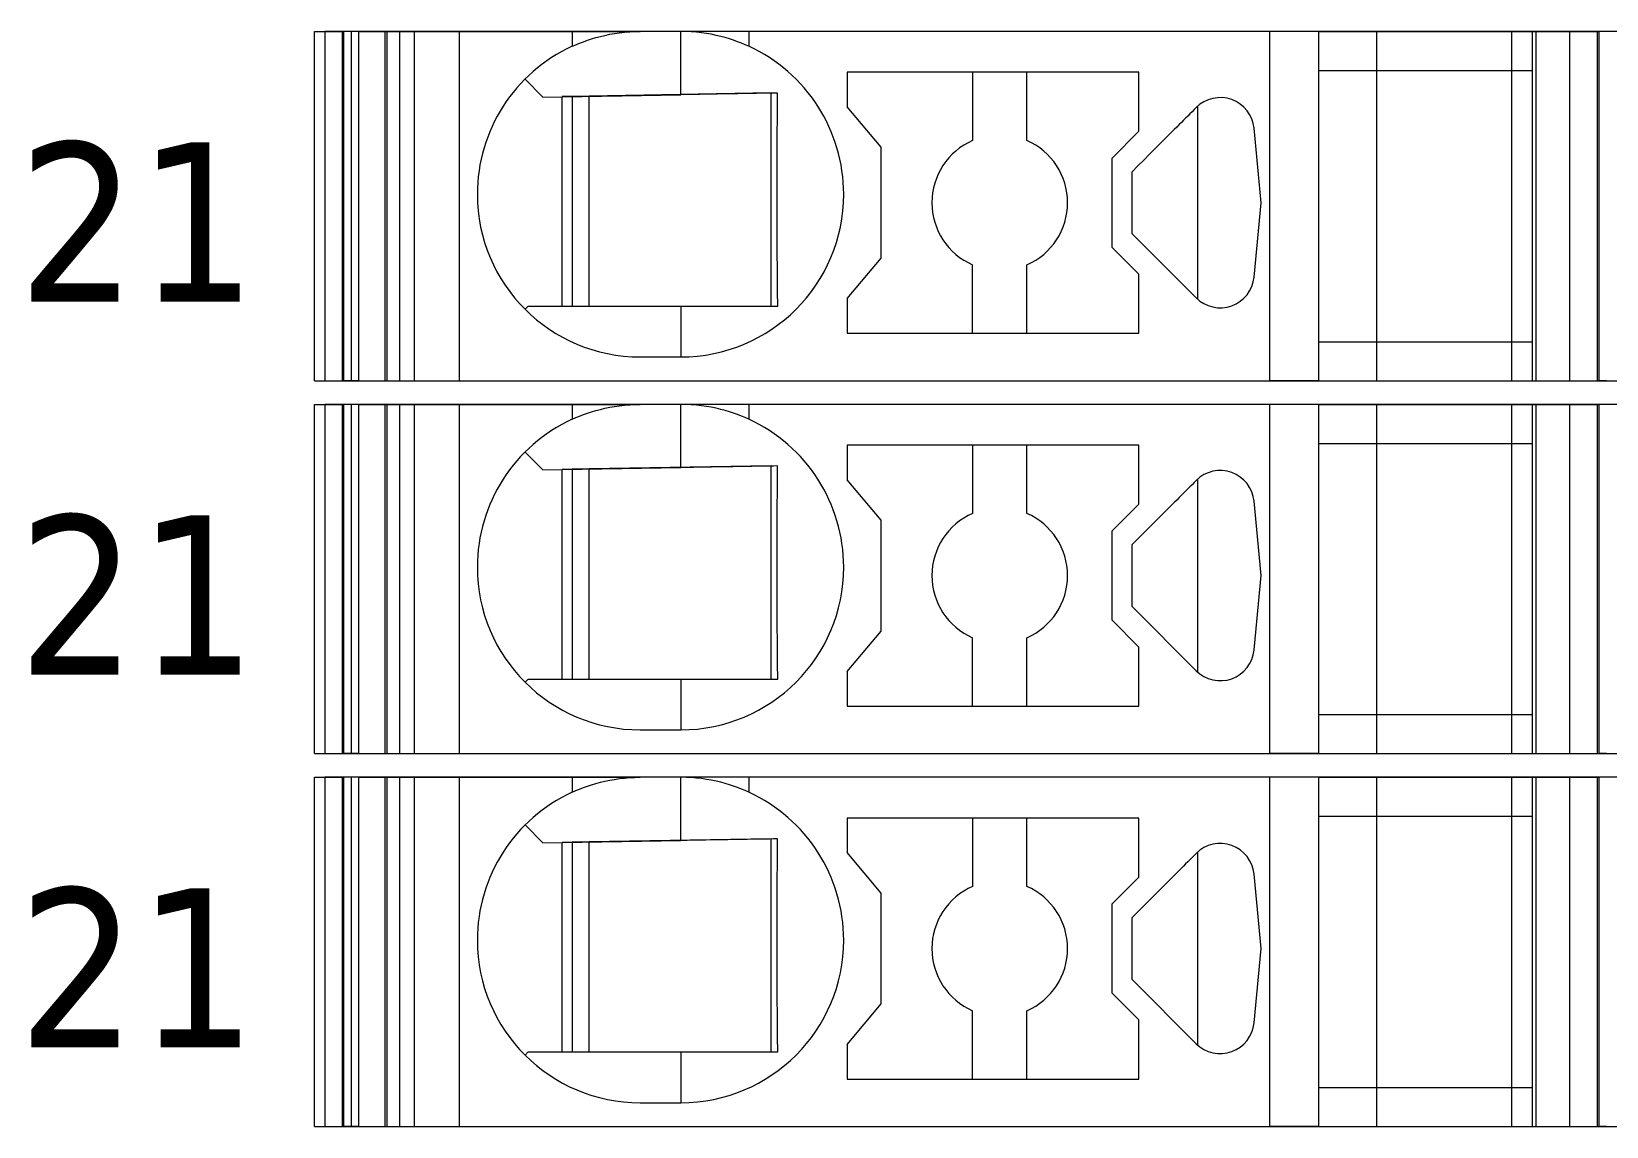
# Model space of a CAD drawing. Header units: millimetres. Extents: x 0 to 1680, y 0 to 1188.
# Drawn here: x 836.68 to 859.89, y 286.35 to 302.5 of the extents above; entities that cross this region are included whole.
import ezdxf
from ezdxf.enums import TextEntityAlignment as Align

# ---------------------------------------------------------------- set-up
doc = ezdxf.new("R2010")
doc.units = ezdxf.units.MM
for name, color, linetype, lineweight in [('EPLAN309', 5, 'Continuous', 5), ('EPLAN493', 5, 'Continuous', 5), ('MAIN-1', 7, 'Continuous', 5), ('MAIN-2', 7, 'Continuous', 5)]:
    doc.layers.add(name, color=color, linetype=linetype, lineweight=lineweight)
doc.styles.add('Tahoma', font='')
doc.styles.get('Tahoma').set_extended_font_data('Tahoma')

# ---------------------------------------------------------------- blocks, each defined once
blk = doc.blocks.new('EPLSYM_LibrarySPECIAL_Symbol12_Variant0_Placement8_18')
at = {"layer": 'EPLAN309', "lineweight": 13, "ltscale": 16}
blk.add_lwpolyline([(0, -5.15), (68.15, -5.15), (68.15, 0), (0, 0)], close=True, dxfattribs=at)
at = {"layer": 'EPLAN493', "color": 5, "style": 'Tahoma'}
blk.add_attdef('17_20450', text='', height=2.3478, dxfattribs=at).set_placement((0, -21.83478), align=Align.MIDDLE_RIGHT)
blk = doc.blocks.new('EPLSYM_LibrarySPECIAL_Symbol12_Variant0_Placement8_19')
at = {"layer": 'EPLAN309', "lineweight": 13, "ltscale": 16}
blk.add_lwpolyline([(0, -5.15), (68.15, -5.15), (68.15, 0), (0, 0)], close=True, dxfattribs=at)
at = {"layer": 'EPLAN493', "color": 5, "style": 'Tahoma'}
blk.add_attdef('17_20450', text='', height=2.3478, dxfattribs=at).set_placement((0, -21.83478), align=Align.MIDDLE_RIGHT)
blk = doc.blocks.new('EPLSYM_LibrarySPECIAL_Symbol12_Variant0_Placement8_20')
at = {"layer": 'EPLAN309', "lineweight": 13, "ltscale": 16}
blk.add_lwpolyline([(0, -5.15), (68.15, -5.15), (68.15, 0), (0, 0)], close=True, dxfattribs=at)
at = {"layer": 'EPLAN493', "color": 5, "style": 'Tahoma'}
blk.add_attdef('17_20450', text='', height=2.3478, dxfattribs=at).set_placement((0, -21.83478), align=Align.MIDDLE_RIGHT)

msp = doc.modelspace()

# ---------------------------------------------------------------- linework, layer by layer
at = {"layer": 'MAIN-1'}
for p, q in [((840.85, 302.5), (841.284, 302.5)), ((840.85, 297.35), (840.85, 302.5)), ((841.393, 302.5), (841.284, 302.5)), ((841.284, 297.35), (841.284, 302.5)), ((841.501, 302.5), (841.393, 302.5)), ((841.393, 297.35), (841.393, 302.5)), ((841.501, 302.5), (844.65, 302.5)), ((841.501, 297.35), (841.501, 302.5)), ((844.65, 302.5), (845.65, 302.5)), ((844.65, 302.5), (844.65, 302.282)), ((845.421, 302.489), (845.497, 302.495)), ((845.497, 302.495), (845.573, 302.499)), ((845.573, 302.499), (845.65, 302.5)), ((846.25, 302.5), (845.65, 302.5)), ((846.327, 302.499), (846.25, 302.5)), ((847.25, 302.5), (846.25, 302.5)), ((846.25, 301.568), (846.25, 302.5)), ((846.403, 302.495), (846.327, 302.499)), ((846.479, 302.489), (846.403, 302.495)), ((854.932, 302.5), (847.25, 302.5)), ((847.25, 302.5), (847.25, 302.282)), ((855.65, 302.5), (854.932, 302.5)), ((854.932, 297.35), (854.932, 302.5)), ((855.65, 302.5), (858.8, 302.5)), ((855.65, 302.5), (855.65, 297.35)), ((858.8, 302.5), (859.35, 302.5)), ((858.8, 302.5), (858.8, 297.35)), ((859.35, 302.5), (859.784, 302.5)), ((859.35, 302.5), (859.35, 297.35)), ((859.893, 302.5), (859.784, 302.5)), ((859.784, 297.35), (859.784, 302.5)), ((844.65, 302.282), (844.702, 302.305)), ((844.702, 302.305), (844.756, 302.327)), ((844.756, 302.327), (844.813, 302.349)), ((844.813, 302.349), (844.872, 302.37)), ((844.872, 302.37), (844.933, 302.39)), ((844.933, 302.39), (844.997, 302.409)), ((844.997, 302.409), (845.063, 302.427)), ((845.063, 302.427), (845.131, 302.443)), ((845.131, 302.443), (845.201, 302.458)), ((845.201, 302.458), (845.272, 302.47)), ((845.272, 302.47), (845.346, 302.481)), ((845.346, 302.481), (845.421, 302.489)), ((846.554, 302.481), (846.479, 302.489)), ((846.628, 302.47), (846.554, 302.481)), ((846.699, 302.458), (846.628, 302.47)), ((846.769, 302.443), (846.699, 302.458)), ((846.837, 302.427), (846.769, 302.443)), ((846.903, 302.409), (846.837, 302.427)), ((846.967, 302.39), (846.903, 302.409)), ((847.028, 302.37), (846.967, 302.39)), ((847.087, 302.349), (847.028, 302.37)), ((847.144, 302.327), (847.087, 302.349)), ((847.198, 302.305), (847.144, 302.327)), ((847.25, 302.282), (847.198, 302.305)), ((843.953, 301.797), (844.217, 301.533)), ((848.7, 301.9), (848.7, 301.389)), ((853, 301.9), (848.7, 301.9)), ((850.55, 301.9), (850.55, 300.892)), ((851.35, 300.892), (851.35, 301.9)), ((853, 301.029), (853, 301.9)), ((855.65, 301.925), (858.8, 301.925)), ((844.217, 301.533), (846.25, 301.568)), ((846.345, 301.57), (846.25, 301.568)), ((846.438, 301.571), (846.345, 301.57)), ((846.53, 301.573), (846.438, 301.571)), ((846.618, 301.575), (846.53, 301.573)), ((846.703, 301.576), (846.618, 301.575)), ((846.786, 301.577), (846.703, 301.576)), ((846.865, 301.579), (846.786, 301.577)), ((846.943, 301.58), (846.865, 301.579)), ((847.017, 301.581), (846.943, 301.58)), ((847.09, 301.582), (847.017, 301.581)), ((847.16, 301.584), (847.09, 301.582)), ((847.229, 301.585), (847.16, 301.584)), ((847.297, 301.586), (847.229, 301.585)), ((847.363, 301.587), (847.297, 301.586)), ((847.428, 301.588), (847.363, 301.587)), ((847.491, 301.589), (847.428, 301.588)), ((847.554, 301.59), (847.491, 301.589)), ((847.615, 301.591), (847.554, 301.59)), ((847.579, 298.45), (847.579, 301.591)), ((847.676, 301.592), (847.615, 301.591)), ((847.676, 301.522), (847.676, 301.592)), ((844.5, 298.45), (844.5, 301.538)), ((844.65, 301.54), (844.65, 298.45)), ((844.9, 298.45), (844.9, 301.545)), ((847.673, 301.303), (847.674, 301.377)), ((847.674, 301.377), (847.675, 301.45)), ((847.675, 301.45), (847.676, 301.522)), ((849.2, 300.793), (848.7, 301.389)), ((853.815, 301.347), (853.784, 301.316)), ((853.846, 301.379), (853.815, 301.347)), ((853.867, 301.398), (853.867, 298.552)), ((847.671, 301.07), (847.672, 301.149)), ((847.672, 301.149), (847.673, 301.227)), ((847.673, 301.227), (847.673, 301.303)), ((853.594, 301.126), (853.558, 301.09)), ((853.627, 301.159), (853.594, 301.126)), ((853.658, 301.191), (853.627, 301.159)), ((853.69, 301.222), (853.658, 301.191)), ((853.721, 301.253), (853.69, 301.222)), ((853.752, 301.285), (853.721, 301.253)), ((853.784, 301.316), (853.752, 301.285)), ((847.669, 300.817), (847.67, 300.904)), ((847.67, 300.988), (847.671, 301.07)), ((847.67, 300.904), (847.67, 300.988)), ((852.6, 300.629), (853, 301.029)), ((853.402, 300.934), (853.323, 300.856)), ((853.443, 300.975), (853.402, 300.934)), ((853.483, 301.015), (853.443, 300.975)), ((853.521, 301.053), (853.483, 301.015)), ((853.558, 301.09), (853.521, 301.053)), ((854.802, 299.975), (854.698, 301.072)), ((847.668, 300.632), (847.669, 300.726)), ((847.669, 300.726), (847.669, 300.817)), ((849.2, 299.157), (849.2, 300.793)), ((853.158, 300.69), (853.072, 300.604)), ((853.242, 300.774), (853.158, 300.69)), ((853.323, 300.856), (853.242, 300.774)), ((847.667, 300.431), (847.668, 300.534)), ((847.667, 300.324), (847.667, 300.431)), ((847.668, 300.534), (847.668, 300.632)), ((852.6, 300.629), (852.6, 299.321)), ((852.986, 300.518), (852.9, 300.432)), ((852.9, 300.302), (852.9, 300.432)), ((853.072, 300.604), (852.986, 300.518)), ((847.667, 300.213), (847.667, 300.324)), ((847.667, 300.1), (847.667, 300.213)), ((852.9, 300.171), (852.9, 300.302)), ((852.9, 300.04), (852.9, 300.171)), ((847.667, 299.979), (847.667, 300.1)), ((847.667, 299.861), (847.667, 299.979)), ((852.9, 299.91), (852.9, 300.04)), ((854.698, 298.878), (854.802, 299.975)), ((847.667, 299.747), (847.667, 299.861)), ((847.668, 299.638), (847.667, 299.747)), ((852.9, 299.779), (852.9, 299.91)), ((852.9, 299.648), (852.9, 299.779)), ((847.668, 299.534), (847.668, 299.638)), ((847.669, 299.434), (847.668, 299.534)), ((852.9, 299.518), (852.9, 299.648)), ((852.9, 299.518), (853.846, 298.571)), ((847.669, 299.339), (847.669, 299.434)), ((847.67, 299.248), (847.669, 299.339)), ((847.671, 299.159), (847.67, 299.248)), ((853, 298.921), (852.6, 299.321)), ((847.672, 299.073), (847.671, 299.159)), ((847.672, 298.99), (847.672, 299.073)), ((848.7, 298.561), (849.2, 299.157)), ((850.55, 298.05), (850.55, 299.058)), ((851.35, 298.05), (851.35, 299.058)), ((847.673, 298.908), (847.672, 298.99)), ((847.674, 298.829), (847.673, 298.908)), ((847.675, 298.75), (847.674, 298.829)), ((853, 298.05), (853, 298.921)), ((847.676, 298.674), (847.675, 298.75)), ((847.676, 298.598), (847.676, 298.674)), ((847.677, 298.524), (847.676, 298.598)), ((848.7, 298.561), (848.7, 298.05)), ((844, 298.45), (843.953, 298.403)), ((844, 298.45), (846.25, 298.45)), ((846.25, 298.45), (846.342, 298.45)), ((846.25, 298.45), (846.25, 297.7)), ((846.342, 298.45), (846.433, 298.45)), ((846.433, 298.45), (846.523, 298.45)), ((846.523, 298.45), (846.61, 298.45)), ((846.61, 298.45), (846.695, 298.45)), ((846.695, 298.45), (846.778, 298.45)), ((846.778, 298.45), (846.858, 298.45)), ((846.858, 298.45), (846.936, 298.45)), ((846.936, 298.45), (847.011, 298.45)), ((847.011, 298.45), (847.085, 298.45)), ((847.085, 298.45), (847.157, 298.45)), ((847.157, 298.45), (847.226, 298.45)), ((847.226, 298.45), (847.295, 298.45)), ((847.295, 298.45), (847.361, 298.45)), ((847.361, 298.45), (847.427, 298.45)), ((847.427, 298.45), (847.491, 298.45)), ((847.491, 298.45), (847.555, 298.45)), ((847.555, 298.45), (847.617, 298.45)), ((847.617, 298.45), (847.678, 298.45)), ((847.678, 298.45), (847.677, 298.524)), ((848.7, 298.05), (853, 298.05)), ((855.65, 297.925), (858.8, 297.925)), ((845.65, 297.7), (846.25, 297.7)), ((840.85, 297.35), (841.284, 297.35)), ((841.393, 297.35), (841.284, 297.35)), ((841.501, 297.35), (841.393, 297.35)), ((841.501, 297.35), (854.932, 297.35)), ((855.65, 297.35), (854.932, 297.35)), ((855.65, 297.35), (858.8, 297.35)), ((858.8, 297.35), (859.35, 297.35)), ((859.35, 297.35), (859.784, 297.35)), ((859.893, 297.35), (859.784, 297.35)), ((840.85, 297), (841.284, 297)), ((840.85, 291.85), (840.85, 297)), ((841.393, 297), (841.284, 297)), ((841.284, 291.85), (841.284, 297)), ((841.501, 297), (841.393, 297)), ((841.393, 291.85), (841.393, 297)), ((841.501, 297), (844.65, 297)), ((841.501, 291.85), (841.501, 297)), ((844.65, 297), (845.65, 297)), ((844.65, 297), (844.65, 296.782)), ((844.997, 296.909), (845.063, 296.927)), ((845.063, 296.927), (845.131, 296.943)), ((845.131, 296.943), (845.201, 296.958)), ((845.201, 296.958), (845.272, 296.97)), ((845.272, 296.97), (845.346, 296.981)), ((845.346, 296.981), (845.421, 296.989)), ((845.421, 296.989), (845.497, 296.995)), ((845.497, 296.995), (845.573, 296.999)), ((845.573, 296.999), (845.65, 297)), ((846.25, 297), (845.65, 297)), ((846.327, 296.999), (846.25, 297)), ((847.25, 297), (846.25, 297)), ((846.25, 296.068), (846.25, 297)), ((846.403, 296.995), (846.327, 296.999)), ((846.479, 296.989), (846.403, 296.995)), ((846.554, 296.981), (846.479, 296.989)), ((846.628, 296.97), (846.554, 296.981)), ((846.699, 296.958), (846.628, 296.97)), ((846.769, 296.943), (846.699, 296.958)), ((846.837, 296.927), (846.769, 296.943)), ((846.903, 296.909), (846.837, 296.927)), ((854.932, 297), (847.25, 297)), ((847.25, 297), (847.25, 296.782)), ((855.65, 297), (854.932, 297)), ((854.932, 291.85), (854.932, 297)), ((855.65, 297), (858.8, 297)), ((855.65, 297), (855.65, 291.85)), ((858.8, 297), (859.35, 297)), ((858.8, 297), (858.8, 291.85)), ((859.35, 297), (859.784, 297)), ((859.35, 297), (859.35, 291.85)), ((859.893, 297), (859.784, 297)), ((859.784, 291.85), (859.784, 297)), ((844.65, 296.782), (844.702, 296.805)), ((844.702, 296.805), (844.756, 296.827)), ((844.756, 296.827), (844.813, 296.849)), ((844.813, 296.849), (844.872, 296.87)), ((844.872, 296.87), (844.933, 296.89)), ((844.933, 296.89), (844.997, 296.909)), ((846.967, 296.89), (846.903, 296.909)), ((847.028, 296.87), (846.967, 296.89)), ((847.087, 296.849), (847.028, 296.87)), ((847.144, 296.827), (847.087, 296.849)), ((847.198, 296.805), (847.144, 296.827)), ((847.25, 296.782), (847.198, 296.805)), ((843.953, 296.297), (844.217, 296.033)), ((848.7, 296.4), (848.7, 295.889)), ((853, 296.4), (848.7, 296.4)), ((850.55, 296.4), (850.55, 295.392)), ((851.35, 295.392), (851.35, 296.4)), ((853, 295.529), (853, 296.4)), ((855.65, 296.425), (858.8, 296.425)), ((844.217, 296.033), (846.25, 296.068)), ((844.5, 292.95), (844.5, 296.038)), ((844.65, 296.04), (844.65, 292.95)), ((844.9, 292.95), (844.9, 296.045)), ((846.345, 296.07), (846.25, 296.068)), ((846.438, 296.071), (846.345, 296.07)), ((846.53, 296.073), (846.438, 296.071)), ((846.618, 296.075), (846.53, 296.073)), ((846.703, 296.076), (846.618, 296.075)), ((846.786, 296.077), (846.703, 296.076)), ((846.865, 296.079), (846.786, 296.077)), ((846.943, 296.08), (846.865, 296.079)), ((847.017, 296.081), (846.943, 296.08)), ((847.09, 296.082), (847.017, 296.081)), ((847.16, 296.084), (847.09, 296.082)), ((847.229, 296.085), (847.16, 296.084)), ((847.297, 296.086), (847.229, 296.085)), ((847.363, 296.087), (847.297, 296.086)), ((847.428, 296.088), (847.363, 296.087)), ((847.491, 296.089), (847.428, 296.088)), ((847.554, 296.09), (847.491, 296.089)), ((847.615, 296.091), (847.554, 296.09)), ((847.579, 292.95), (847.579, 296.091)), ((847.676, 296.092), (847.615, 296.091)), ((847.675, 295.95), (847.676, 296.022)), ((847.676, 296.022), (847.676, 296.092)), ((847.673, 295.803), (847.674, 295.877)), ((847.673, 295.727), (847.673, 295.803)), ((847.674, 295.877), (847.675, 295.95)), ((849.2, 295.293), (848.7, 295.889)), ((853.752, 295.785), (853.721, 295.753)), ((853.784, 295.816), (853.752, 295.785)), ((853.815, 295.847), (853.784, 295.816)), ((853.846, 295.879), (853.815, 295.847)), ((853.867, 295.898), (853.867, 293.052)), ((847.67, 295.488), (847.671, 295.57)), ((847.671, 295.57), (847.672, 295.649)), ((847.672, 295.649), (847.673, 295.727)), ((852.6, 295.129), (853, 295.529)), ((853.521, 295.553), (853.483, 295.515)), ((853.558, 295.59), (853.521, 295.553)), ((853.594, 295.626), (853.558, 295.59)), ((853.627, 295.659), (853.594, 295.626)), ((853.658, 295.691), (853.627, 295.659)), ((853.69, 295.722), (853.658, 295.691)), ((853.721, 295.753), (853.69, 295.722)), ((854.802, 294.475), (854.698, 295.572)), ((847.669, 295.317), (847.67, 295.404)), ((847.669, 295.226), (847.669, 295.317)), ((847.67, 295.404), (847.67, 295.488)), ((853.323, 295.356), (853.242, 295.274)), ((853.402, 295.434), (853.323, 295.356)), ((853.443, 295.475), (853.402, 295.434)), ((853.483, 295.515), (853.443, 295.475)), ((847.668, 295.132), (847.669, 295.226)), ((847.668, 295.034), (847.668, 295.132)), ((849.2, 293.657), (849.2, 295.293)), ((852.6, 295.129), (852.6, 293.821)), ((853.072, 295.104), (852.986, 295.018)), ((853.158, 295.19), (853.072, 295.104)), ((853.242, 295.274), (853.158, 295.19)), ((847.667, 294.931), (847.668, 295.034)), ((847.667, 294.824), (847.667, 294.931)), ((852.986, 295.018), (852.9, 294.932)), ((852.9, 294.802), (852.9, 294.932)), ((847.667, 294.713), (847.667, 294.824)), ((847.667, 294.6), (847.667, 294.713)), ((847.667, 294.479), (847.667, 294.6)), ((852.9, 294.671), (852.9, 294.802)), ((852.9, 294.54), (852.9, 294.671)), ((847.667, 294.361), (847.667, 294.479)), ((852.9, 294.41), (852.9, 294.54)), ((852.9, 294.279), (852.9, 294.41)), ((854.698, 293.378), (854.802, 294.475)), ((847.667, 294.247), (847.667, 294.361)), ((847.668, 294.138), (847.667, 294.247)), ((847.668, 294.034), (847.668, 294.138)), ((852.9, 294.148), (852.9, 294.279)), ((852.9, 294.018), (852.9, 294.148)), ((847.669, 293.934), (847.668, 294.034)), ((847.669, 293.839), (847.669, 293.934)), ((852.9, 294.018), (853.846, 293.071)), ((847.67, 293.748), (847.669, 293.839)), ((847.671, 293.659), (847.67, 293.748)), ((853, 293.421), (852.6, 293.821)), ((847.672, 293.573), (847.671, 293.659)), ((847.672, 293.49), (847.672, 293.573)), ((847.673, 293.408), (847.672, 293.49)), ((848.7, 293.061), (849.2, 293.657)), ((850.55, 292.55), (850.55, 293.558)), ((851.35, 292.55), (851.35, 293.558)), ((847.674, 293.329), (847.673, 293.408)), ((847.675, 293.25), (847.674, 293.329)), ((847.676, 293.174), (847.675, 293.25)), ((853, 292.55), (853, 293.421)), ((847.676, 293.098), (847.676, 293.174)), ((847.677, 293.024), (847.676, 293.098)), ((847.678, 292.95), (847.677, 293.024)), ((848.7, 293.061), (848.7, 292.55)), ((844, 292.95), (843.953, 292.903)), ((844, 292.95), (846.25, 292.95)), ((846.25, 292.95), (846.342, 292.95)), ((846.25, 292.95), (846.25, 292.2)), ((846.342, 292.95), (846.433, 292.95)), ((846.433, 292.95), (846.523, 292.95)), ((846.523, 292.95), (846.61, 292.95)), ((846.61, 292.95), (846.695, 292.95)), ((846.695, 292.95), (846.778, 292.95)), ((846.778, 292.95), (846.858, 292.95)), ((846.858, 292.95), (846.936, 292.95)), ((846.936, 292.95), (847.011, 292.95)), ((847.011, 292.95), (847.085, 292.95)), ((847.085, 292.95), (847.157, 292.95)), ((847.157, 292.95), (847.226, 292.95)), ((847.226, 292.95), (847.295, 292.95)), ((847.295, 292.95), (847.361, 292.95)), ((847.361, 292.95), (847.427, 292.95)), ((847.427, 292.95), (847.491, 292.95)), ((847.491, 292.95), (847.555, 292.95)), ((847.555, 292.95), (847.617, 292.95)), ((847.617, 292.95), (847.678, 292.95)), ((848.7, 292.55), (853, 292.55)), ((855.65, 292.425), (858.8, 292.425)), ((845.65, 292.2), (846.25, 292.2)), ((840.85, 291.85), (841.284, 291.85)), ((841.393, 291.85), (841.284, 291.85)), ((841.501, 291.85), (841.393, 291.85)), ((841.501, 291.85), (854.932, 291.85)), ((855.65, 291.85), (854.932, 291.85)), ((855.65, 291.85), (858.8, 291.85)), ((858.8, 291.85), (859.35, 291.85)), ((859.35, 291.85), (859.784, 291.85)), ((859.893, 291.85), (859.784, 291.85)), ((840.85, 291.5), (841.284, 291.5)), ((840.85, 286.35), (840.85, 291.5)), ((841.393, 291.5), (841.284, 291.5)), ((841.284, 286.35), (841.284, 291.5)), ((841.501, 291.5), (841.393, 291.5)), ((841.393, 286.35), (841.393, 291.5)), ((841.501, 291.5), (844.65, 291.5)), ((841.501, 286.35), (841.501, 291.5)), ((844.65, 291.5), (845.65, 291.5)), ((844.65, 291.5), (844.65, 291.282)), ((844.756, 291.327), (844.813, 291.349)), ((844.813, 291.349), (844.872, 291.37)), ((844.872, 291.37), (844.933, 291.39)), ((844.933, 291.39), (844.997, 291.409)), ((844.997, 291.409), (845.063, 291.427)), ((845.063, 291.427), (845.131, 291.443)), ((845.131, 291.443), (845.201, 291.458)), ((845.201, 291.458), (845.272, 291.47)), ((845.272, 291.47), (845.346, 291.481)), ((845.346, 291.481), (845.421, 291.489)), ((845.421, 291.489), (845.497, 291.495)), ((845.497, 291.495), (845.573, 291.499)), ((845.573, 291.499), (845.65, 291.5)), ((846.25, 291.5), (845.65, 291.5)), ((846.327, 291.499), (846.25, 291.5)), ((847.25, 291.5), (846.25, 291.5)), ((846.25, 290.568), (846.25, 291.5)), ((846.403, 291.495), (846.327, 291.499)), ((846.479, 291.489), (846.403, 291.495)), ((846.554, 291.481), (846.479, 291.489)), ((846.628, 291.47), (846.554, 291.481)), ((846.699, 291.458), (846.628, 291.47)), ((846.769, 291.443), (846.699, 291.458)), ((846.837, 291.427), (846.769, 291.443)), ((846.903, 291.409), (846.837, 291.427)), ((846.967, 291.39), (846.903, 291.409)), ((847.028, 291.37), (846.967, 291.39)), ((847.087, 291.349), (847.028, 291.37)), ((847.144, 291.327), (847.087, 291.349)), ((854.932, 291.5), (847.25, 291.5)), ((847.25, 291.5), (847.25, 291.282)), ((855.65, 291.5), (854.932, 291.5)), ((854.932, 286.35), (854.932, 291.5)), ((855.65, 291.5), (858.8, 291.5)), ((855.65, 291.5), (855.65, 286.35)), ((858.8, 291.5), (859.35, 291.5)), ((858.8, 291.5), (858.8, 286.35)), ((859.35, 291.5), (859.784, 291.5)), ((859.35, 291.5), (859.35, 286.35)), ((859.893, 291.5), (859.784, 291.5)), ((859.784, 286.35), (859.784, 291.5)), ((844.65, 291.282), (844.702, 291.305)), ((844.702, 291.305), (844.756, 291.327)), ((847.198, 291.305), (847.144, 291.327)), ((847.25, 291.282), (847.198, 291.305)), ((848.7, 290.9), (848.7, 290.389)), ((853, 290.9), (848.7, 290.9)), ((850.55, 290.9), (850.55, 289.892)), ((851.35, 289.892), (851.35, 290.9)), ((853, 290.029), (853, 290.9)), ((855.65, 290.925), (858.8, 290.925)), ((843.953, 290.797), (844.217, 290.533)), ((844.217, 290.533), (846.25, 290.568)), ((844.5, 287.45), (844.5, 290.538)), ((844.65, 290.54), (844.65, 287.45)), ((844.9, 287.45), (844.9, 290.545)), ((846.345, 290.57), (846.25, 290.568)), ((846.438, 290.571), (846.345, 290.57)), ((846.53, 290.573), (846.438, 290.571)), ((846.618, 290.575), (846.53, 290.573)), ((846.703, 290.576), (846.618, 290.575)), ((846.786, 290.577), (846.703, 290.576)), ((846.865, 290.579), (846.786, 290.577)), ((846.943, 290.58), (846.865, 290.579)), ((847.017, 290.581), (846.943, 290.58)), ((847.09, 290.582), (847.017, 290.581)), ((847.16, 290.584), (847.09, 290.582)), ((847.229, 290.585), (847.16, 290.584)), ((847.297, 290.586), (847.229, 290.585)), ((847.363, 290.587), (847.297, 290.586)), ((847.428, 290.588), (847.363, 290.587)), ((847.491, 290.589), (847.428, 290.588)), ((847.554, 290.59), (847.491, 290.589)), ((847.615, 290.591), (847.554, 290.59)), ((847.579, 287.45), (847.579, 290.591)), ((847.676, 290.592), (847.615, 290.591)), ((847.674, 290.377), (847.675, 290.45)), ((847.675, 290.45), (847.676, 290.522)), ((847.676, 290.522), (847.676, 290.592)), ((847.672, 290.149), (847.673, 290.227)), ((847.673, 290.303), (847.674, 290.377)), ((847.673, 290.227), (847.673, 290.303)), ((849.2, 289.793), (848.7, 290.389)), ((853.658, 290.191), (853.627, 290.159)), ((853.69, 290.222), (853.658, 290.191)), ((853.721, 290.253), (853.69, 290.222)), ((853.752, 290.285), (853.721, 290.253)), ((853.784, 290.316), (853.752, 290.285)), ((853.815, 290.347), (853.784, 290.316)), ((853.846, 290.379), (853.815, 290.347)), ((853.867, 290.398), (853.867, 287.552)), ((847.67, 289.988), (847.671, 290.07)), ((847.67, 289.904), (847.67, 289.988)), ((847.671, 290.07), (847.672, 290.149)), ((852.6, 289.629), (853, 290.029)), ((853.443, 289.975), (853.402, 289.934)), ((853.483, 290.015), (853.443, 289.975)), ((853.521, 290.053), (853.483, 290.015)), ((853.558, 290.09), (853.521, 290.053)), ((853.594, 290.126), (853.558, 290.09)), ((853.627, 290.159), (853.594, 290.126)), ((854.802, 288.975), (854.698, 290.072)), ((847.668, 289.632), (847.669, 289.726)), ((847.669, 289.817), (847.67, 289.904)), ((847.669, 289.726), (847.669, 289.817)), ((849.2, 288.157), (849.2, 289.793)), ((853.242, 289.774), (853.158, 289.69)), ((853.323, 289.856), (853.242, 289.774)), ((853.402, 289.934), (853.323, 289.856)), ((847.667, 289.431), (847.668, 289.534)), ((847.668, 289.534), (847.668, 289.632)), ((852.6, 289.629), (852.6, 288.321)), ((852.986, 289.518), (852.9, 289.432)), ((853.072, 289.604), (852.986, 289.518)), ((853.158, 289.69), (853.072, 289.604)), ((847.667, 289.324), (847.667, 289.431)), ((847.667, 289.213), (847.667, 289.324)), ((852.9, 289.302), (852.9, 289.432)), ((852.9, 289.171), (852.9, 289.302)), ((847.667, 289.1), (847.667, 289.213)), ((847.667, 288.979), (847.667, 289.1)), ((852.9, 289.04), (852.9, 289.171)), ((852.9, 288.91), (852.9, 289.04)), ((847.667, 288.861), (847.667, 288.979)), ((847.667, 288.747), (847.667, 288.861)), ((852.9, 288.779), (852.9, 288.91)), ((854.698, 287.878), (854.802, 288.975)), ((847.668, 288.638), (847.667, 288.747)), ((847.668, 288.534), (847.668, 288.638)), ((852.9, 288.648), (852.9, 288.779)), ((852.9, 288.518), (852.9, 288.648)), ((847.669, 288.434), (847.668, 288.534)), ((847.669, 288.339), (847.669, 288.434)), ((847.67, 288.248), (847.669, 288.339)), ((852.9, 288.518), (853.846, 287.571)), ((847.671, 288.159), (847.67, 288.248)), ((847.672, 288.073), (847.671, 288.159)), ((848.7, 287.561), (849.2, 288.157)), ((853, 287.921), (852.6, 288.321)), ((847.672, 287.99), (847.672, 288.073)), ((847.673, 287.908), (847.672, 287.99)), ((847.674, 287.829), (847.673, 287.908)), ((850.55, 287.05), (850.55, 288.058)), ((851.35, 287.05), (851.35, 288.058)), ((853, 287.05), (853, 287.921)), ((847.675, 287.75), (847.674, 287.829)), ((847.676, 287.674), (847.675, 287.75)), ((847.676, 287.598), (847.676, 287.674)), ((844, 287.45), (843.953, 287.403)), ((844, 287.45), (846.25, 287.45)), ((846.25, 287.45), (846.342, 287.45)), ((846.25, 287.45), (846.25, 286.7)), ((846.342, 287.45), (846.433, 287.45)), ((846.433, 287.45), (846.523, 287.45)), ((846.523, 287.45), (846.61, 287.45)), ((846.61, 287.45), (846.695, 287.45)), ((846.695, 287.45), (846.778, 287.45)), ((846.778, 287.45), (846.858, 287.45)), ((846.858, 287.45), (846.936, 287.45)), ((846.936, 287.45), (847.011, 287.45)), ((847.011, 287.45), (847.085, 287.45)), ((847.085, 287.45), (847.157, 287.45)), ((847.157, 287.45), (847.226, 287.45)), ((847.226, 287.45), (847.295, 287.45)), ((847.295, 287.45), (847.361, 287.45)), ((847.361, 287.45), (847.427, 287.45)), ((847.427, 287.45), (847.491, 287.45)), ((847.491, 287.45), (847.555, 287.45)), ((847.555, 287.45), (847.617, 287.45)), ((847.617, 287.45), (847.678, 287.45)), ((847.677, 287.524), (847.676, 287.598)), ((847.678, 287.45), (847.677, 287.524)), ((848.7, 287.561), (848.7, 287.05)), ((848.7, 287.05), (853, 287.05)), ((855.65, 286.925), (858.8, 286.925)), ((845.65, 286.7), (846.25, 286.7)), ((840.85, 286.35), (841.284, 286.35)), ((841.393, 286.35), (841.284, 286.35)), ((841.501, 286.35), (841.393, 286.35)), ((841.501, 286.35), (854.932, 286.35)), ((855.65, 286.35), (854.932, 286.35)), ((855.65, 286.35), (858.8, 286.35)), ((858.8, 286.35), (859.35, 286.35)), ((859.35, 286.35), (859.784, 286.35)), ((859.893, 286.35), (859.784, 286.35))]:
    msp.add_line(p, q, dxfattribs=at)
for centre, radius, start, end in [((845.65, 300.1), 2.4, 114.6244, 180), ((846.25, 300.1), 2.4, 0, 65.3756), ((854.2, 301.025), 0.5, 5.4404, 135), ((850.95, 299.975), 1, 113.5782, 180), ((850.95, 299.975), 1, 0, 66.4218), ((845.65, 300.1), 2.4, 180, 270), ((846.25, 300.1), 2.4, 270, 0), ((850.95, 299.975), 1, 180, 246.4218), ((850.95, 299.975), 1, 293.5782, 0), ((854.2, 298.925), 0.5, 225, 354.5596), ((845.65, 294.6), 2.4, 114.6244, 180), ((846.25, 294.6), 2.4, 0, 65.3756), ((854.2, 295.525), 0.5, 5.4404, 135), ((850.95, 294.475), 1, 113.5782, 180), ((850.95, 294.475), 1, 0, 66.4218), ((845.65, 294.6), 2.4, 180, 270), ((846.25, 294.6), 2.4, 270, 0), ((850.95, 294.475), 1, 180, 246.4218), ((850.95, 294.475), 1, 293.5782, 0), ((854.2, 293.425), 0.5, 225, 354.5596), ((845.65, 289.1), 2.4, 114.6244, 180), ((846.25, 289.1), 2.4, 0, 65.3756), ((854.2, 290.025), 0.5, 5.4404, 135), ((850.95, 288.975), 1, 113.5782, 180), ((850.95, 288.975), 1, 0, 66.4218), ((845.65, 289.1), 2.4, 180, 270), ((846.25, 289.1), 2.4, 270, 0), ((850.95, 288.975), 1, 180, 246.4218), ((850.95, 288.975), 1, 293.5782, 0), ((854.2, 287.925), 0.5, 225, 354.5596)]:
    msp.add_arc(centre, radius, start, end, dxfattribs=at)
at = {"layer": 'MAIN-2'}
for p, q in [((841.256, 302.5), (841.256, 297.35)), ((841.889, 297.35), (841.889, 302.5)), ((841.917, 302.5), (841.917, 297.35)), ((842.102, 302.5), (842.102, 297.35)), ((842.32, 302.5), (842.32, 297.35)), ((842.981, 302.5), (842.981, 297.35)), ((856.506, 297.35), (856.506, 302.5)), ((858.491, 302.5), (858.491, 297.35)), ((858.85, 302.5), (858.85, 297.35)), ((859.756, 302.5), (859.756, 297.35)), ((844.9, 301.553), (847.579, 301.6)), ((847.579, 301.6), (847.676, 301.592)), ((847.579, 301.591), (847.579, 301.6)), ((844.217, 301.533), (844.5, 301.538)), ((844.65, 301.542), (844.5, 301.539)), ((844.5, 301.539), (844.5, 301.538)), ((844.5, 301.538), (844.5, 301.538)), ((844.9, 301.548), (844.65, 301.543)), ((844.65, 301.542), (844.65, 301.543)), ((844.65, 301.542), (844.65, 301.54)), ((844.9, 301.548), (844.9, 301.553)), ((844.9, 301.545), (844.9, 301.548)), ((844.65, 298.45), (844.65, 298.45)), ((844.9, 298.45), (844.9, 298.45)), ((841.256, 297), (841.256, 291.85)), ((841.889, 291.85), (841.889, 297)), ((841.917, 297), (841.917, 291.85)), ((842.102, 297), (842.102, 291.85)), ((842.32, 297), (842.32, 291.85)), ((842.981, 297), (842.981, 291.85)), ((856.506, 291.85), (856.506, 297)), ((858.491, 297), (858.491, 291.85)), ((858.85, 297), (858.85, 291.85)), ((859.756, 297), (859.756, 291.85)), ((844.217, 296.033), (844.5, 296.038)), ((844.65, 296.042), (844.5, 296.039)), ((844.5, 296.039), (844.5, 296.038)), ((844.5, 296.038), (844.5, 296.038)), ((844.9, 296.048), (844.65, 296.043)), ((844.65, 296.042), (844.65, 296.043)), ((844.65, 296.042), (844.65, 296.04)), ((844.9, 296.053), (847.579, 296.1)), ((844.9, 296.048), (844.9, 296.053)), ((844.9, 296.045), (844.9, 296.048)), ((847.579, 296.1), (847.676, 296.092)), ((847.579, 296.091), (847.579, 296.1)), ((844.65, 292.95), (844.65, 292.95)), ((844.9, 292.95), (844.9, 292.95)), ((841.256, 291.5), (841.256, 286.35)), ((841.889, 286.35), (841.889, 291.5)), ((841.917, 291.5), (841.917, 286.35)), ((842.102, 291.5), (842.102, 286.35)), ((842.32, 291.5), (842.32, 286.35)), ((842.981, 291.5), (842.981, 286.35)), ((856.506, 286.35), (856.506, 291.5)), ((858.491, 291.5), (858.491, 286.35)), ((858.85, 291.5), (858.85, 286.35)), ((859.756, 291.5), (859.756, 286.35)), ((844.217, 290.533), (844.5, 290.538)), ((844.65, 290.542), (844.5, 290.539)), ((844.5, 290.539), (844.5, 290.538)), ((844.5, 290.538), (844.5, 290.538)), ((844.9, 290.548), (844.65, 290.543)), ((844.65, 290.542), (844.65, 290.543)), ((844.65, 290.542), (844.65, 290.54)), ((844.9, 290.553), (847.579, 290.6)), ((844.9, 290.548), (844.9, 290.553)), ((844.9, 290.545), (844.9, 290.548)), ((847.579, 290.6), (847.676, 290.592)), ((847.579, 290.591), (847.579, 290.6)), ((844.65, 287.45), (844.65, 287.45)), ((844.9, 287.45), (844.9, 287.45))]:
    msp.add_line(p, q, dxfattribs=at)

# ---------------------------------------------------------------- block references
ref = msp.add_blockref('EPLSYM_LibrarySPECIAL_Symbol12_Variant0_Placement8_18', (841, 302.5))
ref.add_attrib('17_20450', '21', dxfattribs={"layer": 'EPLAN493', "color": 5, "height": 2.3478, "style": 'Tahoma'}).set_placement((840, 299.69), align=Align.MIDDLE_RIGHT)
ref = msp.add_blockref('EPLSYM_LibrarySPECIAL_Symbol12_Variant0_Placement8_19', (841, 297))
ref.add_attrib('17_20450', '21', dxfattribs={"layer": 'EPLAN493', "color": 5, "height": 2.3478, "style": 'Tahoma'}).set_placement((840, 294.19), align=Align.MIDDLE_RIGHT)
ref = msp.add_blockref('EPLSYM_LibrarySPECIAL_Symbol12_Variant0_Placement8_20', (841, 291.5))
ref.add_attrib('17_20450', '21', dxfattribs={"layer": 'EPLAN493', "color": 5, "height": 2.3478, "style": 'Tahoma'}).set_placement((840, 288.69), align=Align.MIDDLE_RIGHT)

doc.saveas('drawing.dxf')
